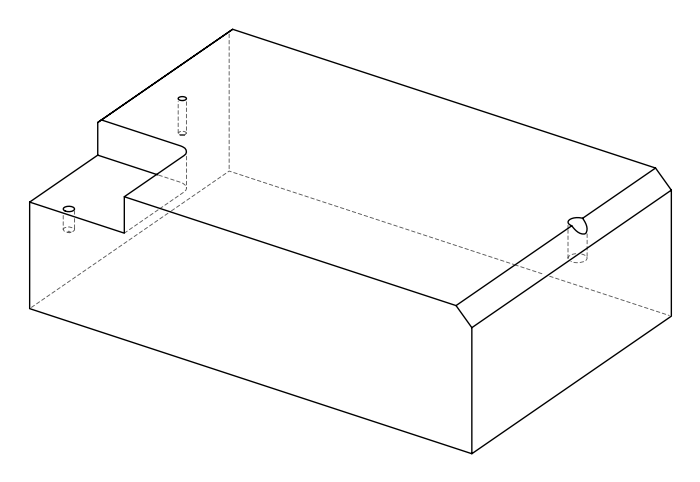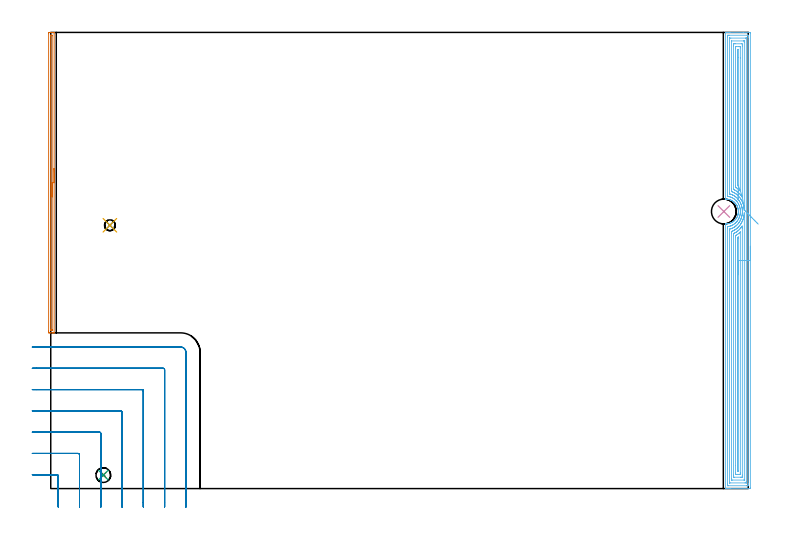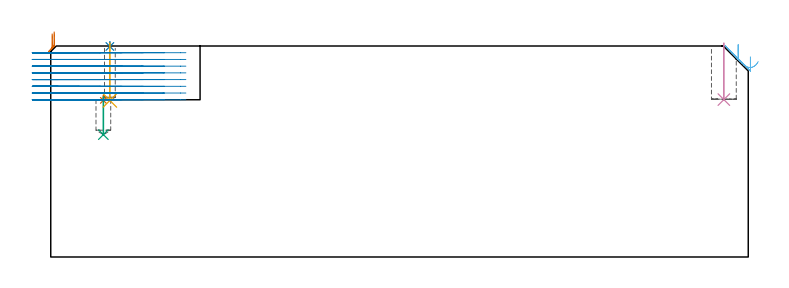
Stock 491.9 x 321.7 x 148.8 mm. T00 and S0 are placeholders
(PLAN: 8 operations, 5 tool changes, 38.3 min)
(1 SPOT_DRILL | STEP1POCKET | NXT0321_9005460120000 | 0.04 min | 4160 mm3)
(2 SPOT_DRILL_1 | STEP1POCKET_2 | NXT0321_9005460120000 | 0.03 min | 0 mm3)
(3 DRILL_BLIND_HOLE_INTO_CENTER | STEP1POCKET | UGT0301_217 | 0.12 min | 1963 mm3)
(4 INDEXABLE_INSERT_DRILL_BLIND_HOLE_FROM_SOLID | STEP1POCKET_1 | NXT0302_006 | 0.16 min | 9021 mm3)
(5 DRILL_BLIND_HOLE_INTO_CENTER_1 | STEP1POCKET_2 | UGT0301_195 | 0.16 min | 1655 mm3)
(6 AREA_MILL | FG_CHAMFER_SURFACE | UGT0205_001 | 18.05 min | 49332 mm3)
(7 AREA_MILL_1 | FG_CHAMFER_SURFACE_1 | UGT0205_001 | 3.55 min | 1632 mm3)
(8 MILL_CORNER_NOTCH_RECTANGULAR | CORNER_NOTCH_RECTANGULAR | UGT0201_094 | Follow Part, ap 5, ae 75% | 16.17 min | 432459 mm3)
(TOOL NXT0321_9005460120000 | NC Spot Drill, 142deg, 12mm, Carbide, Uncoated | D12 PA142 FL30 Z2)
(TOOL UGT0301_217 | Twist Drill 10.4 mm | D10.4 PA118 FL82 Z2)
(TOOL NXT0302_006 | Index. Insert Drill 17.5mm [880-D1750L25-05] | D17.5 PA176 FL88 Z2)
(TOOL UGT0301_195 | Twist Drill 7.6 mm | D7.6 PA118 FL73 Z2)
(TOOL UGT0205_001 | Chamfer Mill 20 x 3 x 45 deg. | D20 FL50 Z2)
(TOOL UGT0201_094 | End mill 20 mm | D20 FL38 Z4)
(OP 1 SPOT_DRILL)
G17 G21 G94 G90
T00 M6
G54
G17 G0 G90 X37.1 Y9.5 S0 M3
G43 Z158.8 H0
G94 G81 G98 Z110.452 F250. R113.9
G80
M5
M2
(OP 2 SPOT_DRILL_1)
G17 G21 G94 G90
T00 M6
G54
G17 G0 G90 X41.7 Y185.7 S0 M3
G43 Z158.8 H0
G94 G81 G98 Z148.473 F250. R151.8
G80
M5
M2
(OP 3 DRILL_BLIND_HOLE_INTO_CENTER)
G17 G21 G94 G90
T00 M6
G54
G17 G0 G90 X37.1 Y9.5 S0 M3
G43 Z158.8 H0
G94 G81 G98 Z86.3 F250. R112.9
G80
M5
M2
(OP 4 INDEXABLE_INSERT_DRILL_BLIND_HOLE_FROM_SOLID)
G17 G21 G94 G90
T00 M6
G54
G17 G0 G90 X474.7 Y195.4 S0 M3
G43 Z158.8 H1
G94 G81 G98 Z111. F250. R150.8
G80
M5
M2
(OP 5 DRILL_BLIND_HOLE_INTO_CENTER_1)
G17 G21 G94 G90
T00 M6
G54
G17 G0 G90 X41.7 Y185.7 S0 M3
G43 Z158.8 H0
G94 G81 G98 Z110.4 F250. R150.8
G80
M5
M2
(OP 6 AREA_MILL)
G17 G21 G94 G90
T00 M6
G54
G17 G0 G90 X493.4 Y170.85 S1061 M3
G43 Z158.8 H0
Z141.2
G94 G1 Y170.812 Z140.328 F250.
Y170.698 Z139.464
Y170.509 Z138.612
Y170.247 Z137.78
Y169.913 Z136.974
Y169.51 Z136.2
Y169.042 Z135.464
Y168.51 Z134.772
Y167.921 Z134.129
Y167.278 Z133.54
Y166.586 Z133.008
Y165.85 Z132.54
Y165.076 Z132.137
Y164.27 Z131.803
Y163.438 Z131.541
Y162.587 Z131.352
Y161.722 Z131.238
Y160.85 Z131.2
Y0.609
X493.395 Y0.154 Z131.203
X493.392 Y0.01 Z131.206
X493.243 Y0. Z131.354
X479.478 Z145.117
X478.878 Z145.716
X478.318 Z146.279
X477.997 Z146.599
X477.437 Z147.159
X477.117 Z147.478
X476.117 Y0.001 Z148.482
X475.806 Y0.01 Z148.793
X475.8 Y0.163 Z148.8
X475.799 Y186.611 Z148.799
X475.835 Y186.648 Z148.763
X475.955 Y186.656 Z148.644
X476.066 Y186.655 Z148.532
X476.529 Y186.664 Z148.07
X476.967 Y186.691 Z147.632
X477.405 Y186.74 Z147.194
X477.844 Y186.812 Z146.755
X478.243 Y186.899 Z146.353
X478.28 Y186.907 Z146.317
X478.72 Y187.028 Z145.877
X478.878 Y187.079 Z145.719
X479.164 Y187.17 Z145.435
X479.368 Y187.253 Z145.23
X479.493 Y187.303 Z145.107
X479.601 Y187.347 Z144.998
X480.033 Y187.544 Z144.565
X480.198 Y187.631 Z144.398
X480.483 Y187.78 Z144.116
X480.638 Y187.871 Z143.957
X480.755 Y187.938 Z143.844
X480.909 Y188.027 Z143.69
X480.964 Y188.062 Z143.636
X480.986 Y188.078 Z143.613
X481.078 Y188.145 Z143.518
X481.182 Y188.218 Z143.416
X481.379 Y188.359 Z143.219
X481.784 Y188.674 Z142.812
X481.959 Y188.826 Z142.636
X482.108 Y188.954 Z142.49
X482.661 Y189.513 Z141.937
X482.839 Y189.717 Z141.757
X482.954 Y189.846 Z141.645
X483.254 Y190.237 Z141.345
X483.372 Y190.403 Z141.228
X483.538 Y190.637 Z141.062
X483.601 Y190.738 Z140.998
X483.855 Y191.181 Z140.745
X483.865 Y191.201 Z140.734
X484.087 Y191.631 Z140.509
X484.257 Y192.009 Z140.339
X484.414 Y192.392 Z140.185
X484.422 Y192.416 Z140.177
X484.46 Y192.523 Z140.139
X484.598 Y192.967 Z140.002
X484.615 Y193.034 Z139.984
X484.713 Y193.415 Z139.883
X484.805 Y193.86 Z139.794
X484.837 Y194.068 Z139.762
X484.859 Y194.22 Z139.737
X484.871 Y194.307 Z139.723
X484.918 Y194.753 Z139.68
X484.939 Y195.2 Z139.656
X484.937 Y195.219 Z139.654
Y195.241
X484.936 Y195.557 Z139.655
X484.935 Y195.654 Z139.656
X484.931 Y195.758 Z139.664
X484.916 Y196.022 Z139.677
X484.912 Y196.092 Z139.68
X484.91 Y196.112 Z139.682
X484.866 Y196.538 Z139.729
X484.85 Y196.646 Z139.746
X484.796 Y196.984 Z139.799
X484.747 Y197.226 Z139.852
X484.703 Y197.431 Z139.895
X484.584 Y197.876 Z140.014
X484.413 Y198.407 Z140.185
X484.344 Y198.589 Z140.253
X484.269 Y198.768 Z140.326
X484.259 Y198.79 Z140.336
X484.153 Y199.023 Z140.446
X484.063 Y199.217 Z140.535
X484.053 Y199.236 Z140.545
X483.943 Y199.448 Z140.655
X483.833 Y199.66 Z140.764
X483.537 Y200.161 Z141.061
X483.405 Y200.359 Z141.194
X483.267 Y200.553 Z141.331
X483.131 Y200.726 Z141.469
X482.971 Y200.929 Z141.628
X482.766 Y201.171 Z141.832
X482.661 Y201.294 Z141.937
X482.523 Y201.445 Z142.075
X482.152 Y201.802 Z142.448
X481.959 Y201.973 Z142.637
X481.86 Y202.063 Z142.739
X481.785 Y202.13 Z142.813
X481.659 Y202.235 Z142.941
X481.519 Y202.344 Z143.08
X480.909 Y202.764 Z143.689
X480.509 Y203.007 Z144.09
X480.294 Y203.124 Z144.305
X480.198 Y203.176 Z144.398
X480.102 Y203.229 Z144.497
X480.051 Y203.254 Z144.549
X480.033 Y203.262 Z144.566
X479.957 Y203.295 Z144.642
X479.758 Y203.383 Z144.838
X479.597 Y203.454 Z145.
X479.157 Y203.627 Z145.442
X478.721 Y203.772 Z145.878
X478.437 Y203.849 Z146.157
X478.28 Y203.893 Z146.317
X478.041 Y203.945 Z146.559
X477.844 Y203.988 Z146.755
X477.535 Y204.04 Z147.065
X477.405 Y204.062 Z147.194
X477.142 Y204.095 Z147.456
X477.117 Y204.098 Z147.481
X476.879 Y204.121 Z147.719
X476.529 Y204.138 Z148.071
X476.092 Y204.147 Z148.508
X476.009 Y204.145 Z148.591
X475.807 Y204.142 Z148.793
X475.802 Y204.145 Z148.798
X475.8 Y204.146 Z148.8
Y321.537
X475.806 Y321.69 Z148.793
X476.118 Y321.7 Z148.481
X476.475 Z148.124
X477.117 Z147.478
X478.318 Z146.279
X478.878 Z145.716
X488.422 Z136.175
X492.964 Z131.634
X493.246 Y321.697 Z131.351
X493.392 Y321.69 Z131.205
X493.399 Y321.542 Z131.199
X493.4 Y321.091 Z131.2
Y160.85
X491.986 Z132.614
Y3.287
X491.984 Y2.495 Z132.616
X491.983 Y2.394 Z132.617
X491.974 Y2.01 Z132.626
X491.589 Y2.003 Z133.011
X491.203 Y2.001 Z133.397
X490.711 Y2. Z133.889
X477.997 Y2.001 Z146.603
X477.502 Y2.004 Z147.098
X477.305 Y2.01 Z147.295
X477.221 Y2.036 Z147.379
X477.216 Y2.294 Z147.384
X477.215 Y2.394 Z147.385
X477.214 Y3.188 Z147.386
Y183.614
X477.215 Y184.407 Z147.385
X477.217 Y184.507 Z147.383
X477.221 Y184.696 Z147.379
X477.524 Y184.747 Z147.076
X477.726 Y184.782 Z146.874
X477.997 Y184.834 Z146.603
X478.458 Y184.932 Z146.142
X478.878 Y185.044 Z145.722
X479.149 Y185.124 Z145.451
X479.758 Y185.333 Z144.842
X479.806 Y185.351 Z144.794
X479.927 Y185.399 Z144.673
X480.415 Y185.626 Z144.185
X480.638 Y185.738 Z143.962
X480.998 Y185.928 Z143.602
X481.519 Y186.226 Z143.081
X481.56 Y186.251 Z143.04
X481.622 Y186.292 Z142.978
X482.071 Y186.625 Z142.529
X482.399 Y186.878 Z142.201
X482.567 Y187.014 Z142.033
X482.766 Y187.185 Z141.834
X483.03 Y187.438 Z141.57
X483.279 Y187.685 Z141.321
X483.471 Y187.884 Z141.129
X483.649 Y188.078 Z140.951
X483.886 Y188.355 Z140.714
X484.16 Y188.704 Z140.44
X484.273 Y188.856 Z140.327
X484.354 Y188.97 Z140.246
X484.633 Y189.383 Z139.967
X484.919 Y189.863 Z139.681
X484.947 Y189.91 Z139.653
X484.963 Y189.941 Z139.637
X485.04 Y190.088 Z139.56
X485.262 Y190.531 Z139.338
X485.363 Y190.756 Z139.237
X485.532 Y191.149 Z139.068
X485.729 Y191.648 Z138.871
X485.75 Y191.706 Z138.85
X485.766 Y191.753 Z138.834
X485.778 Y191.793 Z138.822
X485.921 Y192.266 Z138.679
X485.978 Y192.483 Z138.622
X485.991 Y192.541 Z138.609
X486.138 Y193.213 Z138.462
X486.18 Y193.434 Z138.42
X486.262 Y193.98 Z138.338
X486.297 Y194.327 Z138.303
X486.332 Y194.802 Z138.268
X486.349 Y195.219 Z138.251
X486.347 Y195.679 Z138.253
X486.326 Y196.112 Z138.274
X486.281 Y196.639 Z138.319
X486.237 Y197.005 Z138.363
X486.117 Y197.698 Z138.483
X486.074 Y197.897 Z138.526
X485.921 Y198.526 Z138.679
X485.842 Y198.79 Z138.758
X485.806 Y198.906 Z138.794
X485.647 Y199.367 Z138.953
X485.523 Y199.683 Z139.077
X485.189 Y200.424 Z139.411
X485.112 Y200.575 Z139.488
X485.04 Y200.708 Z139.56
X484.599 Y201.468 Z140.001
X484.423 Y201.733 Z140.177
X484.16 Y202.094 Z140.44
X483.951 Y202.361 Z140.649
X483.644 Y202.727 Z140.956
X483.279 Y203.125 Z141.321
X483.15 Y203.254 Z141.45
X482.399 Y203.929 Z142.201
X482.121 Y204.146 Z142.479
X481.763 Y204.394 Z142.837
X481.519 Y204.558 Z143.081
X480.712 Y205.039 Z143.888
X480.638 Y205.079 Z143.962
X480.557 Y205.121 Z144.043
X479.758 Y205.457 Z144.842
X479.116 Y205.69 Z145.484
X478.878 Y205.756 Z145.722
X478.208 Y205.932 Z146.392
X477.997 Y205.974 Z146.603
X477.945 Y205.985 Z146.655
X477.286 Y206.095 Z147.314
X477.221 Y206.117 Z147.379
X477.219 Y206.197 Z147.381
X477.216 Y206.373 Z147.384
X477.214 Y206.726 Z147.386
Y206.824
Y318.413
X477.216 Y319.205 Z147.384
X477.217 Y319.306 Z147.383
X477.226 Y319.69 Z147.374
X477.611 Y319.697 Z146.989
X477.997 Y319.699 Z146.603
X478.489 Y319.7 Z146.111
X491.203 Y319.699 Z133.397
X491.698 Y319.696 Z132.902
X491.895 Y319.69 Z132.705
X491.979 Y319.664 Z132.621
X491.984 Y319.406 Z132.616
X491.985 Y319.306 Z132.615
X491.986 Y318.512 Z132.614
Y160.85
X490.572 Z134.028
X490.571 Y4.821 Z134.029
X490.566 Y4.18 Z134.034
X490.564 Y4.055 Z134.036
X490.554 Y4.01 Z134.046
X490.496 Y4.004 Z134.104
X490.322 Y4.002 Z134.278
X489.619 Y4. Z134.981
X479.055 Z145.545
X478.878 Y4.002 Z145.722
X478.7 Y4.006 Z145.9
X478.651 Y4.01 Z145.949
X478.635 Y4.015 Z145.965
X478.633 Y4.03 Z145.967
X478.63 Y4.096 Z145.97
X478.629 Y4.18 Z145.971
X478.628 Y4.432 Z145.972
X478.629 Y182.081 Z145.971
X478.63 Y182.721 Z145.97
X478.632 Y182.847 Z145.968
X478.635 Y182.909 Z145.965
X478.64 Y182.929 Z145.96
X478.663 Y182.938 Z145.937
X478.878 Y183.002 Z145.722
X479.346 Y183.139 Z145.254
X479.758 Y183.278 Z144.842
X480.004 Y183.365 Z144.596
X480.628 Y183.614 Z143.972
X480.635 Y183.617 Z143.965
X481.224 Y183.913 Z143.376
X481.519 Y184.068 Z143.081
X481.794 Y184.228 Z142.806
X482.256 Y184.507 Z142.344
X482.341 Y184.566 Z142.259
X482.399 Y184.608 Z142.201
X482.847 Y184.946 Z141.753
X483.279 Y185.283 Z141.321
X483.343 Y185.335 Z141.257
X483.418 Y185.399 Z141.182
X483.802 Y185.763 Z140.798
X484.16 Y186.113 Z140.44
X484.248 Y186.203 Z140.352
X484.333 Y186.292 Z140.267
X484.665 Y186.672 Z139.935
X485.04 Y187.127 Z139.56
X485.066 Y187.159 Z139.534
X485.085 Y187.185 Z139.515
X485.434 Y187.679 Z139.166
X485.704 Y188.078 Z138.896
X485.787 Y188.213 Z138.813
X485.921 Y188.439 Z138.679
X486.109 Y188.78 Z138.491
X486.211 Y188.97 Z138.389
X486.411 Y189.365 Z138.189
X486.639 Y189.863 Z137.961
X486.688 Y189.977 Z137.912
X486.801 Y190.248 Z137.799
X486.939 Y190.615 Z137.661
X486.99 Y190.756 Z137.61
X487.157 Y191.288 Z137.443
X487.261 Y191.648 Z137.339
X487.347 Y191.988 Z137.253
X487.471 Y192.541 Z137.129
X487.508 Y192.716 Z137.092
X487.632 Y193.434 Z136.968
X487.638 Y193.478 Z136.962
X487.681 Y193.818 Z136.919
X487.722 Y194.285 Z136.878
X487.725 Y194.327 Z136.875
X487.764 Y195.136 Z136.836
Y195.219
X487.75 Y196.042 Z136.85
X487.747 Y196.112 Z136.853
X487.681 Y196.978 Z136.919
X487.678 Y197.005 Z136.922
X487.61 Y197.482 Z136.99
X487.542 Y197.897 Z137.058
X487.512 Y198.069 Z137.088
X487.43 Y198.464 Z137.17
X487.351 Y198.79 Z137.249
X487.237 Y199.241 Z137.363
X487.104 Y199.683 Z137.496
X486.801 Y200.569 Z137.799
X486.797 Y200.58 Z137.803
X486.39 Y201.468 Z138.21
X486.232 Y201.784 Z138.368
X485.921 Y202.356 Z138.679
X485.914 Y202.368 Z138.686
X485.682 Y202.755 Z138.918
X485.522 Y203. Z139.078
X485.346 Y203.254 Z139.254
X485.04 Y203.665 Z139.56
X484.647 Y204.146 Z139.953
X484.418 Y204.408 Z140.182
X484.16 Y204.691 Z140.44
X483.798 Y205.039 Z140.802
X483.279 Y205.506 Z141.321
X483.056 Y205.7 Z141.544
X482.759 Y205.932 Z141.841
X482.399 Y206.18 Z142.201
X482.205 Y206.309 Z142.395
X481.733 Y206.607 Z142.867
X481.519 Y206.732 Z143.081
X481.36 Y206.824 Z143.24
X481.087 Y206.968 Z143.513
X480.881 Y207.064 Z143.719
X480.638 Y207.172 Z143.962
X480.05 Y207.421 Z144.55
X479.758 Y207.523 Z144.842
X479.184 Y207.717 Z145.416
X478.878 Y207.797 Z145.722
X478.772 Y207.824 Z145.828
X478.645 Y207.864 Z145.955
X478.635 Y207.881 Z145.965
X478.633 Y207.965 Z145.967
X478.629 Y208.61 Z145.971
Y208.862
Y317.52
X478.63 Y317.646 Z145.97
X478.632 Y317.677 Z145.968
X478.635 Y317.686 Z145.965
X478.643 Y317.69 Z145.957
X478.703 Y317.697 Z145.897
X478.878 Y317.699 Z145.722
X479.581 Y317.7 Z145.019
X490.145 Z134.455
X490.322 Y317.699 Z134.278
X490.5 Y317.694 Z134.1
X490.549 Y317.69 Z134.051
X490.565 Y317.685 Z134.035
X490.567 Y317.671 Z134.033
X490.57 Y317.604 Z134.03
X490.571 Y317.52 Z134.029
X490.572 Y317.268 Z134.028
Y160.85
X489.157 Z135.443
Y6.255
X489.155 Y6.053 Z135.445
X489.153 Y6.019 Z135.447
X489.15 Y6.01 Z135.45
X489.142 Y6.007 Z135.458
X489.09 Y6.003 Z135.51
X488.985 Y6.001 Z135.615
X480.638 Y6. Z143.962
X480.212 Y6.001 Z144.388
X480.114 Y6.004 Z144.486
X480.066 Y6.008 Z144.534
X480.049 Y6.012 Z144.551
X480.048 Y6.026 Z144.552
X480.045 Y6.126 Z144.555
X480.043 Y6.569 Z144.557
Y6.858
Y180.043
X480.044 Y180.646 Z144.556
X480.046 Y180.936 Z144.554
X480.05 Y181.237 Z144.55
X480.055 Y181.302 Z144.545
X480.117 Y181.329 Z144.483
X480.212 Y181.368 Z144.388
X480.638 Y181.54 Z143.962
X480.84 Y181.624 Z143.76
X481.305 Y181.829 Z143.295
X481.45 Y181.899 Z143.15
X481.519 Y181.934 Z143.081
X482.03 Y182.203 Z142.57
X482.399 Y182.417 Z142.201
X482.587 Y182.53 Z142.013
X482.89 Y182.721 Z141.71
X483.119 Y182.884 Z141.481
X483.279 Y183.004 Z141.321
X483.622 Y183.267 Z140.978
X484.065 Y183.614 Z140.535
X484.116 Y183.658 Z140.484
X484.16 Y183.697 Z140.44
X484.574 Y184.087 Z140.026
X485.005 Y184.507 Z139.595
X485.023 Y184.525 Z139.577
X485.04 Y184.543 Z139.56
X485.443 Y184.991 Z139.157
X485.792 Y185.399 Z138.808
X485.85 Y185.471 Z138.75
X485.921 Y185.562 Z138.679
X486.229 Y185.979 Z138.371
X486.456 Y186.292 Z138.144
X486.596 Y186.5 Z138.004
X486.801 Y186.813 Z137.799
X486.94 Y187.044 Z137.66
X487.021 Y187.185 Z137.579
X487.258 Y187.615 Z137.342
X487.502 Y188.078 Z137.098
X487.562 Y188.198 Z137.038
X487.681 Y188.45 Z136.919
X487.84 Y188.81 Z136.76
X487.908 Y188.97 Z136.692
X488.096 Y189.443 Z136.504
X488.256 Y189.863 Z136.344
X488.331 Y190.097 Z136.269
X488.538 Y190.756 Z136.062
X488.544 Y190.774 Z136.056
X488.562 Y190.838 Z136.038
X488.721 Y191.487 Z135.879
X488.759 Y191.648 Z135.841
X488.823 Y191.946 Z135.777
X488.878 Y192.22 Z135.722
X488.936 Y192.541 Z135.664
X488.962 Y192.696 Z135.638
X489.005 Y192.984 Z135.595
X489.067 Y193.434 Z135.533
X489.074 Y193.494 Z135.526
X489.1 Y193.781 Z135.5
X489.147 Y194.327 Z135.453
X489.15 Z135.45
X489.156 Y193.8 Z135.444
X489.157 Y193.723 Z135.443
Y160.85
X487.743 Z136.857
Y9.474
X487.739 Y8.643 Z136.861
X487.737 Y8.587 Z136.863
X487.681 Y8.01 Z136.919
X487.432 Y8.004 Z137.168
X486.801 Y8.001 Z137.799
X486.555 Y8. Z138.045
X482.152 Y8.002 Z142.448
X481.519 Y8.01 Z143.081
X481.464 Y8.643 Z143.136
X481.46 Y8.703 Z143.14
X481.457 Y9.536 Z143.143
Y9.599
Y178.32
X481.461 Y179.151 Z143.139
X481.463 Y179.207 Z143.137
X481.519 Y179.814 Z143.081
X481.67 Y179.89 Z142.93
X481.983 Y180.043 Z142.617
X482.258 Y180.186 Z142.342
X482.399 Y180.263 Z142.201
X482.825 Y180.504 Z141.775
X483.279 Y180.781 Z141.321
X483.526 Y180.936 Z141.074
X483.895 Y181.204 Z140.705
X484.16 Y181.402 Z140.44
X484.399 Y181.586 Z140.201
X484.704 Y181.829 Z139.896
X484.886 Y181.985 Z139.714
X485.04 Y182.124 Z139.56
X485.346 Y182.411 Z139.254
X485.667 Y182.721 Z138.933
X485.794 Y182.85 Z138.806
X485.921 Y182.984 Z138.679
X486.218 Y183.312 Z138.382
X486.487 Y183.614 Z138.113
X486.631 Y183.787 Z137.969
X486.801 Y183.997 Z137.799
X487.022 Y184.283 Z137.578
X487.19 Y184.507 Z137.41
X487.398 Y184.794 Z137.202
X487.681 Y185.188 Z136.919
X487.737 Y184.507 Z136.863
X487.74 Y184.447 Z136.86
X487.743 Y183.614 Z136.857
Y183.551
Y160.85
X486.329 Z138.271
Y11.322
X486.328 Y10.909 Z138.272
X486.325 Y10.429 Z138.275
X486.322 Y10.022 Z138.278
X485.921 Y10.01 Z138.679
X485.461 Y10.002 Z139.139
X484.16 Y10.001 Z140.44
X483.7 Y10.002 Z140.9
X483.279 Y10.01 Z141.321
X482.878 Y10.025 Z141.722
X482.875 Y10.429 Z141.725
X482.872 Y10.842 Z141.728
X482.871 Y16.199 Z141.729
Y177.365
X482.872 Y177.778 Z141.728
X482.877 Y178.258 Z141.723
X482.878 Y178.355 Z141.722
X482.964 Y178.411 Z141.636
X483.066 Y178.475 Z141.534
X483.279 Y178.603 Z141.321
X483.617 Y178.808 Z140.983
X484.172 Y179.151 Z140.428
X484.672 Y179.524 Z139.928
X485.04 Y179.802 Z139.56
X485.175 Y179.907 Z139.425
X485.345 Y180.043 Z139.255
X485.656 Y180.312 Z138.944
X485.921 Y180.547 Z138.679
X486.245 Y180.844 Z138.355
X486.3 Y180.891 Z138.3
X486.322 Y180.907 Z138.278
X486.324 Y180.862 Z138.276
X486.327 Y180.681 Z138.273
X486.328 Y180.522 Z138.272
X486.329 Y160.85 Z138.271
X484.915 Z139.685
X484.914 Y12.342 Z139.686
Y12.214
X484.91 Y12.055 Z139.69
X484.908 Y12.019 Z139.692
X484.903 Y12.01 Z139.697
X484.881 Y12.007 Z139.719
X484.811 Y12.002 Z139.789
X484.706 Y12.001 Z139.894
X484.371 Z140.229
X484.318 Y12.003 Z140.282
X484.303 Y12.006 Z140.297
X484.292 Y12.011 Z140.308
X484.29 Y12.031 Z140.31
X484.287 Y12.086 Z140.313
X484.286 Y12.214 Z140.314
X484.285 Y12.342 Z140.315
X484.286 Y176.472 Z140.314
X484.287 Y176.791 Z140.313
X484.29 Y176.951 Z140.31
X484.292 Y177.025 Z140.308
X484.318 Y177.043 Z140.282
X484.413 Y177.108 Z140.187
X484.813 Y177.365 Z139.787
X484.844 Y177.379 Z139.756
X484.908 Y177.365 Z139.692
X484.915 Y176.472 Z139.685
Y160.85
Y159.978 Z139.723
Y159.114 Z139.837
Y158.262 Z140.026
Y157.43 Z140.288
Y156.624 Z140.622
Y155.85 Z141.025
Y155.114 Z141.494
Y154.422 Z142.025
Y153.779 Z142.614
Y153.19 Z143.257
Y152.659 Z143.95
Y152.19 Z144.685
Y151.787 Z145.459
Y151.453 Z146.265
Y151.191 Z147.097
Y151.002 Z147.949
Y150.888 Z148.814
Y150.85 Z149.685
G0 Z158.8
X498.934 Y186.487
Z137.885
G1 X498.561 Y186.866 Z137.193
X498.146 Y187.286 Z136.551
X497.694 Y187.744 Z135.962
X497.208 Y188.238 Z135.432
X496.691 Y188.762 Z134.965
X496.147 Y189.313 Z134.563
X495.581 Y189.888 Z134.23
X494.996 Y190.48 Z133.969
X494.398 Y191.087 Z133.781
X493.79 Y191.703 Z133.668
X493.178 Y192.323 Z133.631
X492.566 Y192.944 Z133.671
X491.959 Y193.56 Z133.786
X491.361 Y194.166 Z133.976
X490.777 Y194.758 Z134.239
X490.212 Y195.332 Z134.574
X489.669 Y195.882 Z134.978
X489.153 Y196.406 Z135.447
X489.151 Y196.407 Z135.449
X489.102 Y197.005 Z135.498
X489.097 Y197.054 Z135.503
X489.059 Y197.393 Z135.541
X488.993 Y197.897 Z135.607
X488.964 Y198.087 Z135.636
X488.902 Y198.445 Z135.698
X488.834 Y198.79 Z135.766
X488.705 Y199.378 Z135.895
X488.658 Y199.585 Z135.942
X488.633 Y199.683 Z135.967
X488.562 Y199.956 Z136.038
X488.369 Y200.575 Z136.231
X488.271 Y200.87 Z136.329
X488.056 Y201.468 Z136.544
X487.665 Y202.377 Z136.935
X487.38 Y202.951 Z137.22
X487.214 Y203.254 Z137.386
X486.801 Y203.985 Z137.799
X486.702 Y204.146 Z137.898
X486.516 Y204.435 Z138.084
X486.071 Y205.039 Z138.529
X485.921 Y205.232 Z138.679
X485.336 Y205.932 Z139.264
X485.04 Y206.256 Z139.56
X484.45 Y206.824 Z140.15
X484.16 Y207.086 Z140.44
X483.829 Y207.376 Z140.771
X483.4 Y207.717 Z141.2
X483.279 Y207.803 Z141.321
X483.011 Y207.989 Z141.589
X482.399 Y208.369 Z142.201
X482.002 Y208.61 Z142.598
X481.519 Y208.872 Z143.081
X481.042 Y209.093 Z143.558
X480.638 Y209.26 Z143.962
X480.05 Y209.503 Z144.55
X480.045 Y210.105 Z144.555
X480.043 Y211.288 Z144.557
Y315.446
X480.045 Y315.647 Z144.555
X480.047 Y315.681 Z144.553
X480.05 Y315.69 Z144.55
X480.058 Y315.693 Z144.542
X480.11 Y315.697 Z144.49
X480.215 Y315.699 Z144.385
X488.562 Y315.7 Z136.038
X488.988 Y315.699 Z135.612
X489.086 Y315.696 Z135.514
X489.135 Y315.692 Z135.465
X489.151 Y315.688 Z135.449
X489.152 Y315.674 Z135.448
X489.155 Y315.574 Z135.445
X489.157 Y315.131 Z135.443
Y314.842
Y197.005
X489.154 Y196.413 Z135.446
X489.153 Y196.406 Z135.447
X487.726 Y205.548 Z136.874
X487.681 Y205.608 Z136.919
X487.448 Y205.932 Z137.152
X486.801 Y206.81 Z137.799
X486.79 Y206.824 Z137.81
X486.731 Y206.896 Z137.869
X486.019 Y207.717 Z138.581
X485.921 Y207.821 Z138.679
X485.108 Y208.61 Z139.492
X485.04 Y208.671 Z139.56
X484.547 Y209.11 Z140.053
X484.16 Y209.41 Z140.44
X484.037 Y209.503 Z140.563
X483.279 Y210.002 Z141.321
X482.651 Y210.395 Z141.949
X482.399 Y210.539 Z142.201
X482.084 Y210.714 Z142.516
X481.519 Y210.986 Z143.081
X481.481 Y211.007 Z143.119
X481.464 Y211.022 Z143.136
X481.457 Y211.288 Z143.143
Y312.226
X481.461 Y313.057 Z143.139
X481.463 Y313.113 Z143.137
X481.519 Y313.69 Z143.081
X481.768 Y313.696 Z142.832
X482.399 Y313.699 Z142.201
X482.645 Y313.7 Z141.955
X487.048 Y313.698 Z137.552
X487.681 Y313.69 Z136.919
X487.736 Y313.057 Z136.864
X487.74 Y312.997 Z136.86
X487.743 Y312.164 Z136.857
Y312.101
Y205.869
X487.741 Y205.806 Z136.859
X487.736 Y205.682 Z136.864
X487.726 Y205.548 Z136.874
X486.324 Y209.88 Z138.276
X486.294 Y209.903 Z138.306
X485.759 Y210.395 Z138.841
X485.372 Y210.727 Z139.228
X485.04 Y210.999 Z139.56
X484.666 Y211.288 Z139.934
X484.16 Y211.626 Z140.44
X483.3 Y212.181 Z141.3
X483.279 Y212.193 Z141.321
X483.248 Y212.212 Z141.352
X482.971 Y212.378 Z141.629
X482.919 Y212.411 Z141.681
X482.878 Y212.442 Z141.722
X482.876 Y212.468 Z141.724
X482.873 Y212.593 Z141.727
X482.871 Y213.073 Z141.729
Y213.487
Y310.378
X482.872 Y310.792 Z141.728
X482.875 Y311.271 Z141.725
X482.878 Y311.678 Z141.722
X483.279 Y311.69 Z141.321
X483.739 Y311.698 Z140.861
X485.04 Y311.699 Z139.56
X485.5 Y311.698 Z139.1
X485.921 Y311.69 Z138.679
X486.322 Y311.676 Z138.278
X486.326 Y311.271 Z138.274
X486.328 Y310.858 Z138.272
X486.329 Y303.741 Z138.271
Y209.982
X486.327 Y209.922 Z138.273
X486.325 Y209.887 Z138.275
X486.324 Y209.88 Z138.276
X484.908 Y213.394 Z139.692
X484.521 Y213.6 Z140.079
X484.39 Y213.682 Z140.21
X484.373 Y213.694 Z140.227
X484.323 Y213.735 Z140.277
X484.292 Y213.763 Z140.308
X484.289 Y213.786 Z140.311
X484.286 Y213.838 Z140.314
Y213.966
X484.285 Y214.604 Z140.315
X484.286 Y309.486 Z140.314
Y309.516
X484.292 Y309.69 Z140.308
X484.759 Y309.699 Z139.841
X484.829 Y309.7 Z139.771
X484.882 Y309.698 Z139.718
X484.897 Y309.695 Z139.703
X484.908 Y309.689 Z139.692
X484.911 Y309.669 Z139.689
X484.914 Y309.614 Z139.686
X484.915 Y304.033 Z139.685
X484.914 Y213.917 Z139.686
X484.911 Y213.559 Z139.689
X484.908 Y213.394 Z139.692
X484.893 Y212.524 Z139.745
X484.878 Y211.661 Z139.874
X484.864 Y210.813 Z140.077
X484.849 Y209.986 Z140.354
X484.836 Y209.185 Z140.701
X484.823 Y208.419 Z141.117
X484.81 Y207.691 Z141.599
X484.798 Y207.008 Z142.142
X484.788 Y206.376 Z142.742
X484.778 Y205.797 Z143.395
X484.769 Y205.278 Z144.096
X484.761 Y204.822 Z144.84
X484.754 Y204.433 Z145.62
X484.749 Y204.113 Z146.432
X484.745 Y203.865 Z147.268
X484.742 Y203.691 Z148.123
X484.74 Y203.592 Z148.99
X484.739 Y203.569 Z149.862
G0 Z158.8
M5
M2
(OP 7 AREA_MILL_1)
G17 G21 G94 G90
T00 M6
G54
G17 G0 G90 X2.4 Y225.75 S1061 M3
G43 Z158.8 H0
G94 G1 Y225.712 Z157.928 F250.
Y225.598 Z157.063
Y225.409 Z156.212
Y225.147 Z155.38
Y224.813 Z154.574
Y224.41 Z153.8
Y223.942 Z153.064
Y223.41 Z152.372
Y222.821 Z151.729
Y222.178 Z151.139
Y221.486 Z150.608
Y220.75 Z150.14
Y219.976 Z149.737
Y219.17 Z149.403
Y218.338 Z149.141
Y217.487 Z148.952
Y216.622 Z148.838
Y215.75 Z148.8
Y109.959
X2.405 Y109.81 Z148.795
X2.342 Y109.807 Z148.734
X1.954 Y109.8 Z148.354
X1.548 Z147.947
X0.896 Z147.292
X-0.322 Z146.075
X-0.889 Y109.801 Z145.505
X-1.149 Y109.803 Z145.246
X-1.491 Y109.808 Z144.904
X-1.497 Y110.409 Z144.903
X-1.5 Y111.02 Z144.9
Y320.809
X-1.498 Y321.091 Z144.902
X-1.491 Y321.692 Z144.905
X-0.889 Y321.7 Z145.505
X-0.322 Z146.075
X0.004 Z146.4
X0.571 Z146.967
X0.896 Z147.292
X1.548 Z147.947
X1.955 Z148.354
X2.342 Y321.693 Z148.734
X2.397 Y321.69 Z148.788
X2.4 Y321.537 Z148.8
Y215.75
X0.986 Z147.386
X0.985 Y112.106 Z147.385
X0.984 Y112.016 Z147.384
X0.979 Y111.839 Z147.379
X0.976 Y111.808 Z147.376
X0.969 Y111.806 Z147.369
X0.946 Y111.803 Z147.346
X0.896 Y111.801 Z147.296
X0.397 Z146.797
X0.004 Y111.807 Z146.404
X-0.052 Y111.81 Z146.348
X-0.079 Y111.816 Z146.321
X-0.086 Y112.195 Z146.314
X-0.085 Y319.394 Z146.315
X-0.084 Y319.484 Z146.316
X-0.079 Y319.662 Z146.321
X-0.076 Y319.692 Z146.324
X-0.069 Y319.694 Z146.331
X-0.046 Y319.697 Z146.354
X0.004 Y319.699 Z146.404
X0.503 Z146.903
X0.896 Y319.693 Z147.296
X0.952 Y319.69 Z147.352
X0.979 Y319.684 Z147.379
X0.985 Y319.305 Z147.385
X0.986 Y215.75 Z147.386
Y214.878 Z147.424
Y214.014 Z147.538
Y213.162 Z147.726
Y212.33 Z147.989
Y211.524 Z148.323
Y210.75 Z148.725
Y210.014 Z149.194
Y209.322 Z149.725
Y208.679 Z150.315
Y208.09 Z150.958
Y207.559 Z151.65
Y207.09 Z152.386
Y206.687 Z153.159
Y206.353 Z153.965
Y206.091 Z154.797
Y205.902 Z155.649
Y205.788 Z156.514
Y205.75 Z157.386
G0 Z158.8
M5
M2
(OP 8 MILL_CORNER_NOTCH_RECTANGULAR)
G17 G21 G94 G90
T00 M6
G54
G17 G0 G90 X5.3 Y-13. S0 M3
G43 Z158.803 H0
Z144.065
G94 G1 Y-10. F250.
Y8.807 F500.
G3 X4.307 Y9.8 R1.
G1 X-10.
X-13. F250.
G0 Z158.803
X20.3 Y-13.
Z144.065
G1 Y-10.
Y23.807 F500.
G3 X19.307 Y24.8 R1.
G1 X-10.
X-13. F250.
G0 Z158.803
X35.3 Y-13.
Z144.065
G1 Y-10.
Y38.806 F500.
G3 X34.306 Y39.8 R1.
G1 X-10.
X-13. F250.
G0 Z158.803
X50.3 Y-13.
Z144.065
G1 Y-10.
Y53.806 F500.
G3 X49.306 Y54.8 R1.
G1 X-10.
X-13. F250.
G0 Z158.803
X65.3 Y-13.
Z144.065
G1 Y-10.
Y68.805 F500.
G3 X64.305 Y69.8 R1.
G1 X-10.
X-13. F250.
G0 Z158.803
X80.3 Y-13.
Z144.065
G1 Y-10.
Y83.805 F500.
G3 X79.305 Y84.8 R1.
G1 X-10.
X-13. F250.
G0 Z158.803
X95.3 Y-13.
Z144.065
G1 Y-10.
Y96.1 F500.
G3 X91.6 Y99.8 R3.7
G1 X-10.
X-13. F250.
G0 Z158.803
X5.3 Y-13.
Z139.327
G1 Y-10.
Y8.807 F500.
G3 X4.307 Y9.8 R1.
G1 X-10.
X-13. F250.
G0 Z158.803
X20.3 Y-13.
Z139.327
G1 Y-10.
Y23.807 F500.
G3 X19.307 Y24.8 R1.
G1 X-10.
X-13. F250.
G0 Z158.803
X35.3 Y-13.
Z139.327
G1 Y-10.
Y38.806 F500.
G3 X34.306 Y39.8 R1.
G1 X-10.
X-13. F250.
G0 Z158.803
X50.3 Y-13.
Z139.327
G1 Y-10.
Y53.806 F500.
G3 X49.306 Y54.8 R1.
G1 X-10.
X-13. F250.
G0 Z158.803
X65.3 Y-13.
Z139.327
G1 Y-10.
Y68.805 F500.
G3 X64.306 Y69.8 R1.
G1 X-10.
X-13. F250.
G0 Z158.803
X80.3 Y-13.
Z139.327
G1 Y-10.
Y83.805 F500.
G3 X79.305 Y84.8 R1.
G1 X-10.
X-13. F250.
G0 Z158.803
X95.3 Y-13.
Z139.327
G1 Y-10.
Y96.1 F500.
G3 X91.6 Y99.8 R3.7
G1 X-10.
X-13. F250.
G0 Z158.803
X5.3 Y-13.
Z134.589
G1 Y-10.
Y8.807 F500.
G3 X4.307 Y9.8 R1.
G1 X-10.
X-13. F250.
G0 Z158.803
X20.3 Y-13.
Z134.589
G1 Y-10.
Y23.807 F500.
G3 X19.307 Y24.8 R1.
G1 X-10.
X-13. F250.
G0 Z158.803
X35.3 Y-13.
Z134.589
G1 Y-10.
Y38.806 F500.
G3 X34.306 Y39.8 R1.
G1 X-10.
X-13. F250.
G0 Z158.803
X50.3 Y-13.
Z134.589
G1 Y-10.
Y53.806 F500.
G3 X49.306 Y54.8 R1.
G1 X-10.
X-13. F250.
G0 Z158.803
X65.3 Y-13.
Z134.589
G1 Y-10.
Y68.805 F500.
G3 X64.305 Y69.8 R1.
G1 X-10.
X-13. F250.
G0 Z158.803
X80.3 Y-13.
Z134.589
G1 Y-10.
Y83.805 F500.
G3 X79.305 Y84.8 R1.
G1 X-10.
X-13. F250.
G0 Z158.803
X95.3 Y-13.
Z134.589
G1 Y-10.
Y96.1 F500.
G3 X91.6 Y99.8 R3.7
G1 X-10.
X-13. F250.
G0 Z158.803
X5.3 Y-13.
Z129.851
G1 Y-10.
Y8.807 F500.
G3 X4.307 Y9.8 R1.
G1 X-10.
X-13. F250.
G0 Z158.803
X20.3 Y-13.
Z129.851
G1 Y-10.
Y23.807 F500.
G3 X19.307 Y24.8 R1.
G1 X-10.
X-13. F250.
G0 Z158.803
X35.3 Y-13.
Z129.851
G1 Y-10.
Y38.806 F500.
G3 X34.306 Y39.8 R1.
G1 X-10.
X-13. F250.
G0 Z158.803
X50.3 Y-13.
Z129.851
G1 Y-10.
Y53.806 F500.
G3 X49.306 Y54.8 R1.
G1 X-10.
X-13. F250.
G0 Z158.803
X65.3 Y-13.
Z129.851
G1 Y-10.
Y68.806 F500.
G3 X64.305 Y69.8 R1.
G1 X-10.
X-13. F250.
G0 Z158.803
X80.3 Y-13.
Z129.851
G1 Y-10.
Y83.805 F500.
G3 X79.305 Y84.8 R1.
G1 X-10.
X-13. F250.
G0 Z158.803
X95.3 Y-13.
Z129.851
G1 Y-10.
Y96.1 F500.
G3 X91.6 Y99.8 R3.7
G1 X-10.
X-13. F250.
G0 Z158.803
X5.3 Y-13.
Z125.114
G1 Y-10.
Y8.807 F500.
G3 X4.307 Y9.8 R1.
G1 X-10.
X-13. F250.
G0 Z158.803
X20.3 Y-13.
Z125.114
G1 Y-10.
Y23.807 F500.
G3 X19.307 Y24.8 R1.
G1 X-10.
X-13. F250.
G0 Z158.803
X35.3 Y-13.
Z125.114
G1 Y-10.
Y38.806 F500.
G3 X34.306 Y39.8 R1.
G1 X-10.
X-13. F250.
G0 Z158.803
X50.3 Y-13.
Z125.114
G1 Y-10.
Y53.806 F500.
G3 X49.306 Y54.8 R1.
G1 X-10.
X-13. F250.
G0 Z158.803
X65.3 Y-13.
Z125.114
G1 Y-10.
Y68.806 F500.
G3 X64.305 Y69.8 R1.
G1 X-10.
X-13. F250.
G0 Z158.803
X80.3 Y-13.
Z125.114
G1 Y-10.
Y83.805 F500.
G3 X79.305 Y84.8 R1.
G1 X-10.
X-13. F250.
G0 Z158.803
X95.3 Y-13.
Z125.114
G1 Y-10.
Y96.1 F500.
G3 X91.6 Y99.8 R3.7
G1 X-10.
X-13. F250.
G0 Z158.803
X5.3 Y-13.
Z120.376
G1 Y-10.
Y8.807 F500.
G3 X4.307 Y9.8 R1.
G1 X-10.
X-13. F250.
G0 Z158.803
X20.3 Y-13.
Z120.376
G1 Y-10.
Y23.807 F500.
G3 X19.307 Y24.8 R1.
G1 X-10.
X-13. F250.
G0 Z158.803
X35.3 Y-13.
Z120.376
G1 Y-10.
Y38.806 F500.
G3 X34.306 Y39.8 R1.
G1 X-10.
X-13. F250.
G0 Z158.803
X50.3 Y-13.
Z120.376
G1 Y-10.
Y53.806 F500.
G3 X49.306 Y54.8 R1.
G1 X-10.
X-13. F250.
G0 Z158.803
X65.3 Y-13.
Z120.376
G1 Y-10.
Y68.806 F500.
G3 X64.305 Y69.8 R1.
G1 X-10.
X-13. F250.
G0 Z158.803
X80.3 Y-13.
Z120.376
G1 Y-10.
Y83.805 F500.
G3 X79.305 Y84.8 R1.
G1 X-10.
X-13. F250.
G0 Z158.803
X95.3 Y-13.
Z120.376
G1 Y-10.
Y96.1 F500.
G3 X91.6 Y99.8 R3.7
G1 X-10.
X-13. F250.
G0 Z158.803
X5.3 Y-13.
Z115.638
G1 Y-10.
Y8.807 F500.
G3 X4.307 Y9.8 R1.
G1 X-10.
X-13. F250.
G0 Z158.803
X20.3 Y-13.
Z115.638
G1 Y-10.
Y23.807 F500.
G3 X19.307 Y24.8 R1.
G1 X-10.
X-13. F250.
G0 Z158.803
X35.3 Y-13.
Z115.638
G1 Y-10.
Y38.806 F500.
G3 X34.306 Y39.8 R1.
G1 X-10.
X-13. F250.
G0 Z158.803
X50.3 Y-13.
Z115.638
G1 Y-10.
Y53.806 F500.
G3 X49.306 Y54.8 R1.
G1 X-10.
X-13. F250.
G0 Z158.803
X65.3 Y-13.
Z115.638
G1 Y-10.
Y68.806 F500.
G3 X64.305 Y69.8 R1.
G1 X-10.
X-13. F250.
G0 Z158.803
X80.3 Y-13.
Z115.638
G1 Y-10.
Y83.805 F500.
G3 X79.305 Y84.8 R1.
G1 X-10.
X-13. F250.
G0 Z158.803
X95.3 Y-13.
Z115.638
G1 Y-10.
Y96.1 F500.
G3 X91.6 Y99.8 R3.7
G1 X-10.
X-13. F250.
G0 Z158.803
X5.3 Y-13.
Z110.9
G1 Y-10.
Y8.807 F500.
G3 X4.307 Y9.8 R1.
G1 X-10.
X-13. F250.
G0 Z158.803
X20.3 Y-13.
Z110.9
G1 Y-10.
Y23.807 F500.
G3 X19.307 Y24.8 R1.
G1 X-10.
X-13. F250.
G0 Z158.803
X35.3 Y-13.
Z110.9
G1 Y-10.
Y38.806 F500.
G3 X34.306 Y39.8 R1.
G1 X-10.
X-13. F250.
G0 Z158.803
X50.3 Y-13.
Z110.9
G1 Y-10.
Y53.806 F500.
G3 X49.306 Y54.8 R1.
G1 X-10.
X-13. F250.
G0 Z158.803
X65.3 Y-13.
Z110.9
G1 Y-10.
Y68.806 F500.
G3 X64.305 Y69.8 R1.
G1 X-10.
X-13. F250.
G0 Z158.803
X80.3 Y-13.
Z110.9
G1 Y-10.
Y83.805 F500.
G3 X79.305 Y84.8 R1.
G1 X-10.
X-13. F250.
G0 Z158.803
X95.3 Y-13.
Z110.9
G1 Y-10.
Y96.1 F500.
G3 X91.6 Y99.8 R3.7
G1 X-10.
X-13. F250.
G0 Z158.803
M5
M2
